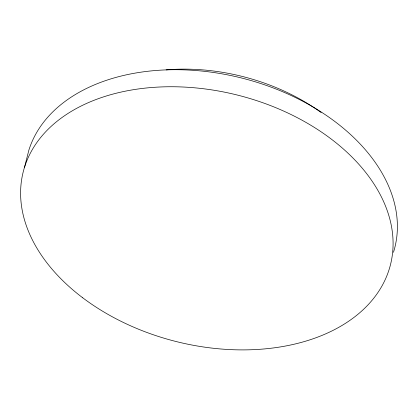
<?xml version="1.0" encoding="UTF-8"?>
<svg xmlns="http://www.w3.org/2000/svg" width="418" height="418" viewBox="0 0 418 418"><rect width="100%" height="100%" fill="white"/><g stroke="black" fill="none" stroke-linecap="round" stroke-linejoin="round"><path stroke-width="0.63" d="M24.531 167.263L28.842 150.229A189.401 126.978 14.2 0 1 249.185 80.021A189.401 126.978 14.2 0 1 393.469 252.347M166.139 69.884A165.727 111.11 14.2 0 1 321.134 112.546M82.748 297.809A189.401 126.978 14.2 0 0 389.158 269.38A189.401 126.978 14.2 0 0 148.625 87.77A189.401 126.978 14.2 0 0 82.748 297.809"/></g></svg>
